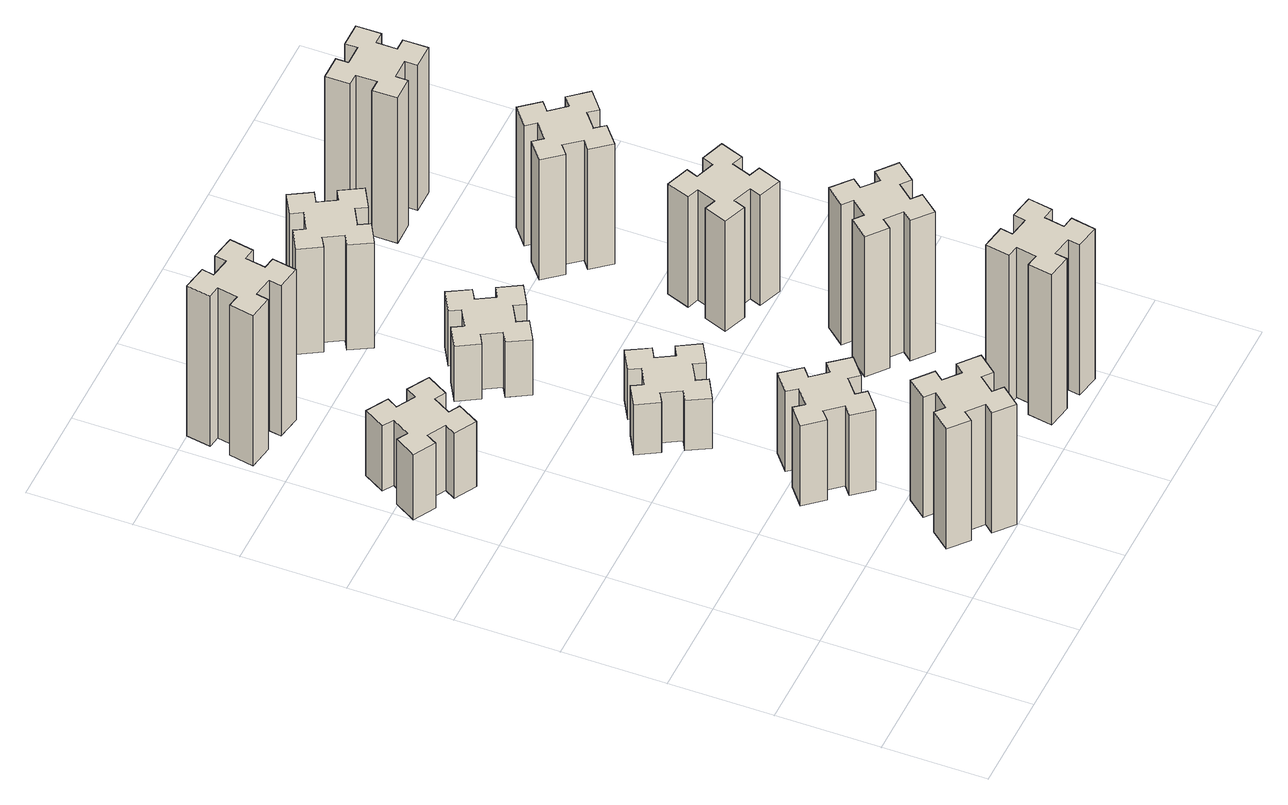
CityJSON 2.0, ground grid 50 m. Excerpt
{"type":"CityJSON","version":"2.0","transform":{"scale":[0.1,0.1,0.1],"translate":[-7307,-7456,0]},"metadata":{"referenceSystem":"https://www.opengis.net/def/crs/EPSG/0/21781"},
"CityObjects":{
"building1":{"type":"Building","attributes":{"class":"1000","function":"1000","usage":"1000","yearOfConstruction":2016,"roofType":"1000","measuredHeight":39,"storeysAboveGround":30,"storeysBelowGround":0},"geometry":[{"type":"Solid","lod":"1","boundaries":[[[[0,1,2,3,4,5,6,7,8,9,10,11,12,13,14,15,16,17,18,19]],[[17,16,20,21]],[[16,15,22,20]],[[15,14,23,22]],[[14,13,24,23]],[[13,12,25,24]],[[12,11,26,25]],[[11,10,27,26]],[[10,9,28,27]],[[9,8,29,28]],[[8,7,30,29]],[[7,6,31,30]],[[6,5,32,31]],[[5,4,33,32]],[[4,3,34,33]],[[3,2,35,34]],[[2,1,36,35]],[[1,0,37,36]],[[0,19,38,37]],[[19,18,39,38]],[[18,17,21,39]],[[24,25,26,27,28,29,30,31,32,33,34,35,36,37,38,39,21,20,22,23]]]]}]},
"building2":{"type":"Building","attributes":{"class":"1000","function":"1000","usage":"1000","yearOfConstruction":2016,"roofType":"1000","measuredHeight":72,"storeysAboveGround":30,"storeysBelowGround":0},"geometry":[{"type":"Solid","lod":"1","boundaries":[[[[40,41,42,43,44,45,46,47,48,49,50,51,52,53,54,55,56,57,58,59]],[[57,56,60,61]],[[56,55,62,60]],[[55,54,63,62]],[[54,53,64,63]],[[53,52,65,64]],[[52,51,66,65]],[[51,50,67,66]],[[50,49,68,67]],[[49,48,69,68]],[[48,47,70,69]],[[47,46,71,70]],[[46,45,72,71]],[[45,44,73,72]],[[44,43,74,73]],[[43,42,75,74]],[[42,41,76,75]],[[41,40,77,76]],[[40,59,78,77]],[[59,58,79,78]],[[58,57,61,79]],[[64,65,66,67,68,69,70,71,72,73,74,75,76,77,78,79,61,60,62,63]]]]}]},
"building3":{"type":"Building","attributes":{"class":"1000","function":"1000","usage":"1000","yearOfConstruction":2016,"roofType":"1000","measuredHeight":90,"storeysAboveGround":30,"storeysBelowGround":0},"geometry":[{"type":"Solid","lod":"1","boundaries":[[[[80,81,82,83,84,85,86,87,88,89,90,91,92,93,94,95,96,97,98,99]],[[97,96,100,101]],[[96,95,102,100]],[[95,94,103,102]],[[94,93,104,103]],[[93,92,105,104]],[[92,91,106,105]],[[91,90,107,106]],[[90,89,108,107]],[[89,88,109,108]],[[88,87,110,109]],[[87,86,111,110]],[[86,85,112,111]],[[85,84,113,112]],[[84,83,114,113]],[[83,82,115,114]],[[82,81,116,115]],[[81,80,117,116]],[[80,99,118,117]],[[99,98,119,118]],[[98,97,101,119]],[[104,105,106,107,108,109,110,111,112,113,114,115,116,117,118,119,101,100,102,103]]]]}]},
"building4":{"type":"Building","attributes":{"class":"1000","function":"1000","usage":"1000","yearOfConstruction":2016,"roofType":"1000","measuredHeight":48,"storeysAboveGround":30,"storeysBelowGround":0},"geometry":[{"type":"Solid","lod":"1","boundaries":[[[[120,121,122,123,124,125,126,127,128,129,130,131,132,133,134,135,136,137,138,139]],[[137,136,140,141]],[[136,135,142,140]],[[135,134,143,142]],[[134,133,144,143]],[[133,132,145,144]],[[132,131,146,145]],[[131,130,147,146]],[[130,129,148,147]],[[129,128,149,148]],[[128,127,150,149]],[[127,126,151,150]],[[126,125,152,151]],[[125,124,153,152]],[[124,123,154,153]],[[123,122,155,154]],[[122,121,156,155]],[[121,120,157,156]],[[120,139,158,157]],[[139,138,159,158]],[[138,137,141,159]],[[144,145,146,147,148,149,150,151,152,153,154,155,156,157,158,159,141,140,142,143]]]]}]},
"building5":{"type":"Building","attributes":{"class":"1000","function":"1000","usage":"1000","yearOfConstruction":2016,"roofType":"1000","measuredHeight":30,"storeysAboveGround":30,"storeysBelowGround":0},"geometry":[{"type":"Solid","lod":"1","boundaries":[[[[160,161,162,163,164,165,166,167,168,169,170,171,172,173,174,175,176,177,178,179]],[[177,176,180,181]],[[176,175,182,180]],[[175,174,183,182]],[[174,173,184,183]],[[173,172,185,184]],[[172,171,186,185]],[[171,170,187,186]],[[170,169,188,187]],[[169,168,189,188]],[[168,167,190,189]],[[167,166,191,190]],[[166,165,192,191]],[[165,164,193,192]],[[164,163,194,193]],[[163,162,195,194]],[[162,161,196,195]],[[161,160,197,196]],[[160,179,198,197]],[[179,178,199,198]],[[178,177,181,199]],[[184,185,186,187,188,189,190,191,192,193,194,195,196,197,198,199,181,180,182,183]]]]}]},
"building6":{"type":"Building","attributes":{"class":"1000","function":"1000","usage":"1000","yearOfConstruction":2016,"roofType":"1000","measuredHeight":33,"storeysAboveGround":30,"storeysBelowGround":0},"geometry":[{"type":"Solid","lod":"1","boundaries":[[[[200,201,202,203,204,205,206,207,208,209,210,211,212,213,214,215,216,217,218,219]],[[217,216,220,221]],[[216,215,222,220]],[[215,214,223,222]],[[214,213,224,223]],[[213,212,225,224]],[[212,211,226,225]],[[211,210,227,226]],[[210,209,228,227]],[[209,208,229,228]],[[208,207,230,229]],[[207,206,231,230]],[[206,205,232,231]],[[205,204,233,232]],[[204,203,234,233]],[[203,202,235,234]],[[202,201,236,235]],[[201,200,237,236]],[[200,219,238,237]],[[219,218,239,238]],[[218,217,221,239]],[[224,225,226,227,228,229,230,231,232,233,234,235,236,237,238,239,221,220,222,223]]]]}]},
"building7":{"type":"Building","attributes":{"class":"1000","function":"1000","usage":"1000","yearOfConstruction":2016,"roofType":"1000","measuredHeight":90,"storeysAboveGround":30,"storeysBelowGround":0},"geometry":[{"type":"Solid","lod":"1","boundaries":[[[[240,241,242,243,244,245,246,247,248,249,250,251,252,253,254,255,256,257,258,259]],[[257,256,260,261]],[[256,255,262,260]],[[255,254,263,262]],[[254,253,264,263]],[[253,252,265,264]],[[252,251,266,265]],[[251,250,267,266]],[[250,249,268,267]],[[249,248,269,268]],[[248,247,270,269]],[[247,246,271,270]],[[246,245,272,271]],[[245,244,273,272]],[[244,243,274,273]],[[243,242,275,274]],[[242,241,276,275]],[[241,240,277,276]],[[240,259,278,277]],[[259,258,279,278]],[[258,257,261,279]],[[264,265,266,267,268,269,270,271,272,273,274,275,276,277,278,279,261,260,262,263]]]]}]},
"building8":{"type":"Building","attributes":{"class":"1000","function":"1000","usage":"1000","yearOfConstruction":2016,"roofType":"1000","measuredHeight":63,"storeysAboveGround":30,"storeysBelowGround":0},"geometry":[{"type":"Solid","lod":"1","boundaries":[[[[280,281,282,283,284,285,286,287,288,289,290,291,292,293,294,295,296,297,298,299]],[[297,296,300,301]],[[296,295,302,300]],[[295,294,303,302]],[[294,293,304,303]],[[293,292,305,304]],[[292,291,306,305]],[[291,290,307,306]],[[290,289,308,307]],[[289,288,309,308]],[[288,287,310,309]],[[287,286,311,310]],[[286,285,312,311]],[[285,284,313,312]],[[284,283,314,313]],[[283,282,315,314]],[[282,281,316,315]],[[281,280,317,316]],[[280,299,318,317]],[[299,298,319,318]],[[298,297,301,319]],[[304,305,306,307,308,309,310,311,312,313,314,315,316,317,318,319,301,300,302,303]]]]}]},
"building9":{"type":"Building","attributes":{"class":"1000","function":"1000","usage":"1000","yearOfConstruction":2016,"roofType":"1000","measuredHeight":84,"storeysAboveGround":30,"storeysBelowGround":0},"geometry":[{"type":"Solid","lod":"1","boundaries":[[[[320,321,322,323,324,325,326,327,328,329,330,331,332,333,334,335,336,337,338,339]],[[337,336,340,341]],[[336,335,342,340]],[[335,334,343,342]],[[334,333,344,343]],[[333,332,345,344]],[[332,331,346,345]],[[331,330,347,346]],[[330,329,348,347]],[[329,328,349,348]],[[328,327,350,349]],[[327,326,351,350]],[[326,325,352,351]],[[325,324,353,352]],[[324,323,354,353]],[[323,322,355,354]],[[322,321,356,355]],[[321,320,357,356]],[[320,339,358,357]],[[339,338,359,358]],[[338,337,341,359]],[[344,345,346,347,348,349,350,351,352,353,354,355,356,357,358,359,341,340,342,343]]]]}]},
"building10":{"type":"Building","attributes":{"class":"1000","function":"1000","usage":"1000","yearOfConstruction":2016,"roofType":"1000","measuredHeight":66,"storeysAboveGround":30,"storeysBelowGround":0},"geometry":[{"type":"Solid","lod":"1","boundaries":[[[[360,361,362,363,364,365,366,367,368,369,370,371,372,373,374,375,376,377,378,379]],[[377,376,380,381]],[[376,375,382,380]],[[375,374,383,382]],[[374,373,384,383]],[[373,372,385,384]],[[372,371,386,385]],[[371,370,387,386]],[[370,369,388,387]],[[369,368,389,388]],[[368,367,390,389]],[[367,366,391,390]],[[366,365,392,391]],[[365,364,393,392]],[[364,363,394,393]],[[363,362,395,394]],[[362,361,396,395]],[[361,360,397,396]],[[360,379,398,397]],[[379,378,399,398]],[[378,377,381,399]],[[384,385,386,387,388,389,390,391,392,393,394,395,396,397,398,399,381,380,382,383]]]]}]},
"building11":{"type":"Building","attributes":{"class":"1000","function":"1000","usage":"1000","yearOfConstruction":2016,"roofType":"1000","measuredHeight":72,"storeysAboveGround":30,"storeysBelowGround":0},"geometry":[{"type":"Solid","lod":"1","boundaries":[[[[400,401,402,403,404,405,406,407,408,409,410,411,412,413,414,415,416,417,418,419]],[[417,416,420,421]],[[416,415,422,420]],[[415,414,423,422]],[[414,413,424,423]],[[413,412,425,424]],[[412,411,426,425]],[[411,410,427,426]],[[410,409,428,427]],[[409,408,429,428]],[[408,407,430,429]],[[407,406,431,430]],[[406,405,432,431]],[[405,404,433,432]],[[404,403,434,433]],[[403,402,435,434]],[[402,401,436,435]],[[401,400,437,436]],[[400,419,438,437]],[[419,418,439,438]],[[418,417,421,439]],[[424,425,426,427,428,429,430,431,432,433,434,435,436,437,438,439,421,420,422,423]]]]}]},
"building12":{"type":"Building","attributes":{"class":"1000","function":"1000","usage":"1000","yearOfConstruction":2016,"roofType":"1000","measuredHeight":87,"storeysAboveGround":30,"storeysBelowGround":0},"geometry":[{"type":"Solid","lod":"1","boundaries":[[[[440,441,442,443,444,445,446,447,448,449,450,451,452,453,454,455,456,457,458,459]],[[457,456,460,461]],[[456,455,462,460]],[[455,454,463,462]],[[454,453,464,463]],[[453,452,465,464]],[[452,451,466,465]],[[451,450,467,466]],[[450,449,468,467]],[[449,448,469,468]],[[448,447,470,469]],[[447,446,471,470]],[[446,445,472,471]],[[445,444,473,472]],[[444,443,474,473]],[[443,442,475,474]],[[442,441,476,475]],[[441,440,477,476]],[[440,459,478,477]],[[459,458,479,478]],[[458,457,461,479]],[[464,465,466,467,468,469,470,471,472,473,474,475,476,477,478,479,461,460,462,463]]]]}]}
},
"vertices":[
[306,2367,0],[356,2454,0],[408,2424,0],[468,2528,0],[364,2588,0],[334,2536,0],[247,2586,0],[277,2638,0],[173,2698,0],[113,2594,0],[165,2564,0],[115,2477,0],[63,2507,0],[3,2403,0],[107,2343,0],[137,2395,0],[224,2345,0],[194,2293,0],[298,2233,0],[358,2337,0],[224,2345,390],[194,2293,390],[137,2395,390],[107,2343,390],[3,2403,390],[63,2507,390],[115,2477,390],[165,2564,390],[113,2594,390],[173,2698,390],[277,2638,390],[247,2586,390],[334,2536,390],[364,2588,390],[468,2528,390],[408,2424,390],[356,2454,390],[306,2367,390],[358,2337,390],[298,2233,390],
[866,193,0],[943,129,0],[904,83,0],[996,6,0],[1073,98,0],[1027,136,0],[1092,213,0],[1138,174,0],[1215,266,0],[1123,343,0],[1084,297,0],[1008,362,0],[1046,408,0],[954,485,0],[877,393,0],[923,354,0],[859,278,0],[813,316,0],[736,224,0],[828,147,0],[859,278,720],[813,316,720],[923,354,720],[877,393,720],[954,485,720],[1046,408,720],[1008,362,720],[1084,297,720],[1123,343,720],[1215,266,720],[1138,174,720],[1092,213,720],[1027,136,720],[1073,98,720],[996,6,720],[904,83,720],[943,129,720],[866,193,720],[828,147,720],[736,224,720],
[335,3237,0],[352,3335,0],[411,3325,0],[432,3443,0],[314,3464,0],[304,3405,0],[205,3422,0],[216,3481,0],[97,3502,0],[77,3384,0],[136,3374,0],[118,3275,0],[59,3286,0],[38,3167,0],[157,3147,0],[167,3206,0],[265,3188,0],[255,3129,0],[373,3108,0],[394,3227,0],[265,3188,900],[255,3129,900],[167,3206,900],[157,3147,900],[38,3167,900],[59,3286,900],[118,3275,900],[136,3374,900],[77,3384,900],[97,3502,900],[216,3481,900],[205,3422,900],[304,3405,900],[314,3464,900],[432,3443,900],[411,3325,900],[352,3335,900],[335,3237,900],[394,3227,900],[373,3108,900],
[943,1002,0],[866,937,0],[828,983,0],[736,906,0],[813,814,0],[859,853,0],[923,776,0],[877,738,0],[954,646,0],[1046,723,0],[1008,769,0],[1084,833,0],[1123,787,0],[1215,864,0],[1138,956,0],[1092,918,0],[1027,994,0],[1073,1033,0],[996,1125,0],[904,1048,0],[1027,994,480],[1073,1033,480],[1092,918,480],[1138,956,480],[1215,864,480],[1123,787,480],[1084,833,480],[1008,769,480],[1046,723,480],[954,646,480],[877,738,480],[923,776,480],[859,853,480],[813,814,480],[736,906,480],[828,983,480],[866,937,480],[943,1002,480],[904,1048,480],[996,1125,480],
[855,1614,0],[905,1527,0],[853,1497,0],[913,1393,0],[1017,1453,0],[987,1505,0],[1074,1555,0],[1104,1503,0],[1208,1563,0],[1148,1667,0],[1096,1637,0],[1046,1724,0],[1098,1754,0],[1038,1858,0],[934,1798,0],[964,1746,0],[877,1696,0],[847,1748,0],[743,1688,0],[803,1584,0],[877,1696,300],[847,1748,300],[964,1746,300],[934,1798,300],[1038,1858,300],[1098,1754,300],[1046,1724,300],[1096,1637,300],[1148,1667,300],[1208,1563,300],[1104,1503,300],[1074,1555,300],[987,1505,300],[1017,1453,300],[913,1393,300],[853,1497,300],[905,1527,300],[855,1614,300],[803,1584,300],[743,1688,300],
[855,2454,0],[905,2367,0],[853,2337,0],[913,2233,0],[1017,2293,0],[987,2345,0],[1074,2395,0],[1104,2343,0],[1208,2403,0],[1148,2507,0],[1096,2477,0],[1046,2564,0],[1098,2594,0],[1038,2698,0],[934,2638,0],[964,2586,0],[877,2536,0],[847,2588,0],[743,2528,0],[803,2424,0],[877,2536,330],[847,2588,330],[964,2586,330],[934,2638,330],[1038,2698,330],[1098,2594,330],[1046,2564,330],[1096,2477,330],[1148,2507,330],[1208,2403,330],[1104,2343,330],[1074,2395,330],[987,2345,330],[1017,2293,330],[913,2233,330],[853,2337,330],[905,2367,330],[855,2454,330],[803,2424,330],[743,2528,330],
[1884,345,0],[1785,362,0],[1796,421,0],[1677,442,0],[1657,324,0],[1716,314,0],[1698,215,0],[1639,226,0],[1618,107,0],[1737,87,0],[1747,146,0],[1845,128,0],[1835,69,0],[1953,48,0],[1974,167,0],[1915,177,0],[1932,275,0],[1991,265,0],[2012,383,0],[1894,404,0],[1932,275,900],[1991,265,900],[1915,177,900],[1974,167,900],[1953,48,900],[1835,69,900],[1845,128,900],[1747,146,900],[1737,87,900],[1618,107,900],[1639,226,900],[1698,215,900],[1716,314,900],[1657,324,900],[1677,442,900],[1796,421,900],[1785,362,900],[1884,345,900],[1894,404,900],[2012,383,900],
[1096,3217,0],[1046,3304,0],[1098,3334,0],[1038,3438,0],[934,3378,0],[964,3326,0],[877,3276,0],[847,3328,0],[743,3268,0],[803,3164,0],[855,3194,0],[905,3107,0],[853,3077,0],[913,2973,0],[1017,3033,0],[987,3085,0],[1074,3135,0],[1104,3083,0],[1208,3143,0],[1148,3247,0],[1074,3135,630],[1104,3083,630],[987,3085,630],[1017,3033,630],[913,2973,630],[853,3077,630],[905,3107,630],[855,3194,630],[803,3164,630],[743,3268,630],[847,3328,630],[877,3276,630],[964,3326,630],[934,3378,630],[1038,3438,630],[1098,3334,630],[1046,3304,630],[1096,3217,630],[1148,3247,630],[1208,3143,630],
[1867,876,0],[1932,953,0],[1978,914,0],[2055,1006,0],[1963,1083,0],[1924,1037,0],[1848,1102,0],[1886,1148,0],[1794,1225,0],[1717,1133,0],[1763,1094,0],[1699,1018,0],[1653,1056,0],[1576,964,0],[1668,887,0],[1706,933,0],[1783,869,0],[1744,823,0],[1836,746,0],[1913,838,0],[1783,869,840],[1744,823,840],[1706,933,840],[1668,887,840],[1576,964,840],[1653,1056,840],[1699,1018,840],[1763,1094,840],[1717,1133,840],[1794,1225,840],[1886,1148,840],[1848,1102,840],[1924,1037,840],[1963,1083,840],[2055,1006,840],[1978,914,840],[1932,953,840],[1867,876,840],[1913,838,840],[1836,746,840],
[1900,1812,0],[1806,1846,0],[1827,1902,0],[1714,1943,0],[1673,1830,0],[1729,1810,0],[1695,1716,0],[1639,1737,0],[1597,1624,0],[1710,1583,0],[1731,1639,0],[1825,1605,0],[1804,1549,0],[1917,1507,0],[1958,1620,0],[1902,1641,0],[1936,1735,0],[1992,1714,0],[2033,1827,0],[1920,1868,0],[1936,1735,660],[1992,1714,660],[1902,1641,660],[1958,1620,660],[1917,1507,660],[1804,1549,660],[1825,1605,660],[1731,1639,660],[1710,1583,660],[1597,1624,660],[1639,1737,660],[1695,1716,660],[1729,1810,660],[1673,1830,660],[1714,1943,660],[1827,1902,660],[1806,1846,660],[1900,1812,660],[1920,1868,660],[2033,1827,660],
[1699,2433,0],[1763,2356,0],[1717,2318,0],[1794,2226,0],[1886,2303,0],[1848,2349,0],[1924,2413,0],[1963,2367,0],[2055,2444,0],[1978,2536,0],[1932,2498,0],[1867,2574,0],[1913,2613,0],[1836,2705,0],[1744,2628,0],[1783,2582,0],[1706,2517,0],[1668,2563,0],[1576,2486,0],[1653,2394,0],[1706,2517,720],[1668,2563,720],[1783,2582,720],[1744,2628,720],[1836,2705,720],[1913,2613,720],[1867,2574,720],[1932,2498,720],[1978,2536,720],[2055,2444,720],[1963,2367,720],[1924,2413,720],[1848,2349,720],[1886,2303,720],[1794,2226,720],[1717,2318,720],[1763,2356,720],[1699,2433,720],[1653,2394,720],[1576,2486,720],
[1665,3195,0],[1765,3195,0],[1765,3135,0],[1885,3135,0],[1885,3255,0],[1825,3255,0],[1825,3355,0],[1885,3355,0],[1885,3475,0],[1765,3475,0],[1765,3415,0],[1665,3415,0],[1665,3475,0],[1545,3475,0],[1545,3355,0],[1605,3355,0],[1605,3255,0],[1545,3255,0],[1545,3135,0],[1665,3135,0],[1605,3255,870],[1545,3255,870],[1605,3355,870],[1545,3355,870],[1545,3475,870],[1665,3475,870],[1665,3415,870],[1765,3415,870],[1765,3475,870],[1885,3475,870],[1885,3355,870],[1825,3355,870],[1825,3255,870],[1885,3255,870],[1885,3135,870],[1765,3135,870],[1765,3195,870],[1665,3195,870],[1665,3135,870],[1545,3135,870]
]}
